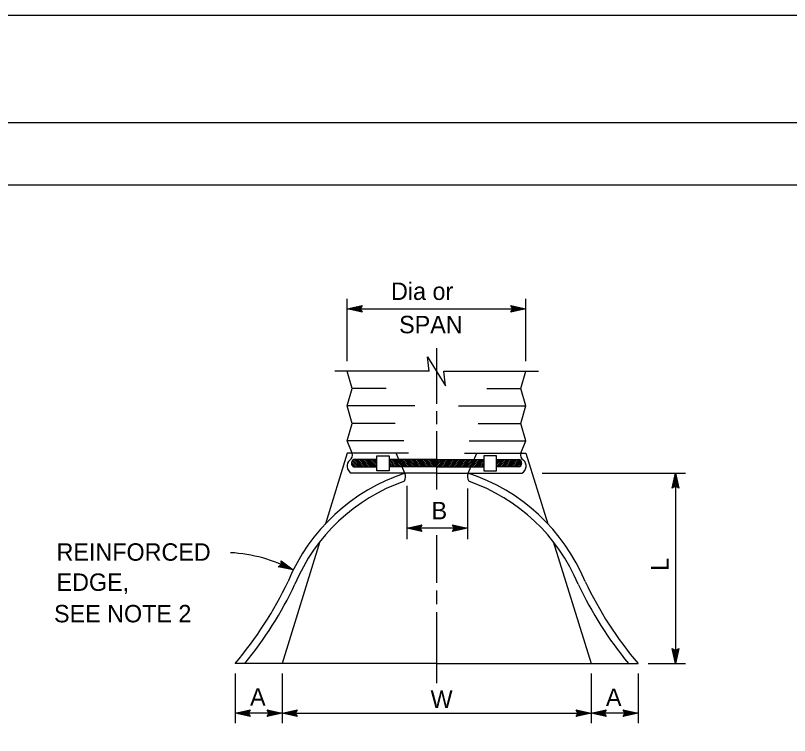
# Model space of a CAD drawing. Extents: x -894 to 866, y -472 to 714.
# Drawn here: x -70.3 to 240.5, y 424.3 to 713.6 of the extents above; entities that cross this region are included whole.
import ezdxf

# ---------------------------------------------------------------- set-up
doc = ezdxf.new("R2010")
doc.units = 0
for name, color, linetype in [('56 Stage 3 Anno', 7, 'Continuous'), ('57 Undefined', 7, 'Continuous'), ('60 Nongeo Data', 7, 'Continuous'), ('border_PLOTTING-ELEMENTS', 7, 'Continuous'), ('border_rw_22x34_Cut_Lines', 7, 'Continuous'), ('border_SHEET', 7, 'Continuous')]:
    doc.layers.add(name, color=color, linetype=linetype)

msp = doc.modelspace()

# ---------------------------------------------------------------- linework, layer by layer
at = {"layer": '56 Stage 3 Anno'}
for p, q in [((62.93, 574.68), (62.93, 599.68)), ((62.93, 595.68), (68.93, 597.01)), ((68.93, 597.01), (68.13, 595.68)), ((68.93, 597.01), (68.93, 597.01)), ((129.44, 595.68), (128.64, 597.02)), ((128.64, 597.02), (128.64, 597.02)), ((128.64, 597.02), (134.64, 595.68)), ((134.64, 574.68), (134.64, 599.68)), ((62.93, 595.68), (134.64, 595.68)), ((68.93, 594.34), (62.93, 595.68)), ((62.93, 595.68), (62.93, 595.68)), ((68.71, 594.7), (64.31, 595.68)), ((64.32, 595.69), (68.69, 596.65)), ((65.69, 595.68), (68.51, 596.31)), ((68.48, 595.06), (65.69, 595.68)), ((67.07, 595.68), (68.28, 595.95)), ((68.3, 595.41), (67.07, 595.68)), ((68.13, 595.68), (68.93, 594.34)), ((68.93, 594.34), (68.93, 594.34)), ((134.64, 595.68), (128.64, 594.35)), ((128.64, 594.35), (129.44, 595.68)), ((128.64, 594.35), (128.64, 594.35)), ((128.85, 596.67), (133.26, 595.68)), ((133.24, 595.68), (128.87, 594.71)), ((131.87, 595.69), (129.05, 595.06)), ((129.09, 596.31), (131.87, 595.69)), ((129.26, 595.96), (130.49, 595.69)), ((130.49, 595.69), (129.28, 595.42)), ((134.64, 595.68), (134.64, 595.68)), ((141.12, 529.68), (198.69, 529.68)), ((193.35, 523.68), (194.69, 529.68)), ((194.69, 529.68), (194.69, 453.21)), ((194.69, 529.68), (194.69, 529.68)), ((194.69, 529.68), (196.02, 523.68)), ((193.7, 523.9), (194.69, 528.3)), ((194.06, 524.13), (194.68, 526.92)), ((194.41, 524.31), (194.68, 525.54)), ((194.68, 526.92), (195.31, 524.1)), ((194.68, 525.54), (194.95, 524.33)), ((194.69, 528.29), (195.66, 523.92)), ((86.87, 524.62), (86.87, 503.13)), ((111.13, 523.53), (111.13, 503.13)), ((194.69, 524.48), (193.35, 523.68)), ((193.35, 523.68), (193.35, 523.68)), ((196.02, 523.68), (194.69, 524.48)), ((196.02, 523.68), (196.02, 523.68)), ((86.87, 507.62), (92.87, 508.95)), ((111.13, 507.62), (86.87, 507.62)), ((92.87, 506.28), (86.87, 507.62)), ((86.87, 507.62), (86.87, 507.62)), ((92.66, 506.63), (88.25, 507.61)), ((88.26, 507.62), (92.64, 508.59)), ((89.64, 507.61), (92.46, 508.24)), ((92.42, 506.99), (89.64, 507.61)), ((91.02, 507.61), (92.23, 507.88)), ((92.25, 507.34), (91.02, 507.61)), ((92.87, 508.95), (92.07, 507.62)), ((92.07, 507.62), (92.87, 506.28)), ((92.87, 508.95), (92.87, 508.95)), ((105.93, 507.62), (105.13, 508.96)), ((105.13, 508.96), (105.13, 508.96)), ((105.13, 508.96), (111.13, 507.62)), ((111.13, 507.62), (105.13, 506.29)), ((105.13, 506.29), (105.93, 507.62)), ((105.34, 508.6), (109.75, 507.62)), ((109.73, 507.61), (105.36, 506.64)), ((108.36, 507.62), (105.54, 506.99)), ((105.58, 508.24), (108.36, 507.62)), ((105.75, 507.89), (106.98, 507.62)), ((106.98, 507.62), (105.77, 507.35)), ((111.13, 507.62), (111.13, 507.62)), ((92.87, 506.28), (92.87, 506.28)), ((105.13, 506.29), (105.13, 506.29)), ((36.49, 492.96), (36.32, 494.51)), ((36.32, 494.51), (36.32, 494.51)), ((36.32, 494.51), (41.21, 490.78)), ((35.2, 492.09), (36.49, 492.96)), ((41.21, 490.78), (35.2, 492.09)), ((35.2, 492.09), (35.2, 492.09)), ((39.94, 491.36), (35.57, 492.32)), ((38.7, 491.94), (35.87, 492.56)), ((37.45, 492.52), (36.24, 492.78)), ((36.37, 494.1), (39.95, 491.36)), ((36.43, 493.67), (38.7, 491.94)), ((36.45, 493.29), (37.45, 492.52)), ((41.21, 490.78), (41.21, 490.78)), ((194.69, 453.21), (193.36, 459.21)), ((193.36, 459.21), (193.36, 459.21)), ((193.36, 459.21), (194.69, 458.41)), ((194.68, 454.6), (193.72, 458.98)), ((194.69, 455.98), (194.06, 458.8)), ((194.69, 457.36), (194.42, 458.57)), ((194.69, 458.41), (196.03, 459.21)), ((196.03, 459.21), (194.69, 453.21)), ((195.67, 459), (194.69, 454.59)), ((195.31, 458.76), (194.69, 455.98)), ((194.96, 458.59), (194.69, 457.36)), ((196.03, 459.21), (196.03, 459.21)), ((183.69, 453.21), (198.69, 453.21)), ((194.69, 453.21), (194.69, 453.21)), ((17.88, 449.21), (17.88, 429.21)), ((36.74, 449.21), (36.74, 429.21)), ((160.83, 449.21), (160.83, 429.21)), ((179.69, 449.21), (179.69, 429.21)), ((17.88, 433.21), (23.88, 434.54)), ((36.74, 433.21), (17.88, 433.21)), ((23.88, 431.87), (17.88, 433.21)), ((17.88, 433.21), (17.88, 433.21)), ((23.66, 432.23), (19.26, 433.21)), ((19.27, 433.22), (23.64, 434.18)), ((20.64, 433.21), (23.46, 433.84)), ((23.42, 432.59), (20.64, 433.21)), ((22.02, 433.21), (23.23, 433.48)), ((23.25, 432.94), (22.02, 433.21)), ((23.88, 434.54), (23.08, 433.21)), ((23.08, 433.21), (23.88, 431.87)), ((23.88, 434.54), (23.88, 434.54)), ((31.54, 433.21), (30.74, 434.55)), ((30.74, 434.55), (30.74, 434.55)), ((30.74, 434.55), (36.74, 433.21)), ((36.74, 433.21), (30.74, 431.88)), ((30.74, 431.88), (31.54, 433.21)), ((30.95, 434.2), (35.36, 433.21)), ((35.35, 433.21), (30.97, 432.24)), ((33.97, 433.22), (31.15, 432.59)), ((31.19, 433.84), (33.97, 433.22)), ((31.36, 433.49), (32.59, 433.22)), ((32.59, 433.22), (31.38, 432.95)), ((36.74, 433.21), (42.74, 434.54)), ((36.74, 433.21), (160.83, 433.21)), ((42.74, 431.87), (36.74, 433.21)), ((36.74, 433.21), (36.74, 433.21)), ((36.74, 433.21), (36.74, 433.21)), ((42.52, 432.23), (38.12, 433.21)), ((38.13, 433.22), (42.5, 434.18)), ((39.5, 433.21), (42.33, 433.84)), ((42.29, 432.59), (39.5, 433.21)), ((40.88, 433.21), (42.09, 433.48)), ((42.11, 432.94), (40.88, 433.21)), ((42.74, 434.54), (41.94, 433.21)), ((41.94, 433.21), (42.74, 431.87)), ((42.74, 434.54), (42.74, 434.54)), ((155.63, 433.21), (154.83, 434.55)), ((154.83, 434.55), (154.83, 434.55)), ((154.83, 434.55), (160.83, 433.21)), ((160.83, 433.21), (154.83, 431.88)), ((154.83, 431.88), (155.63, 433.21)), ((155.04, 434.2), (159.45, 433.21)), ((159.43, 433.21), (155.06, 432.24)), ((158.06, 433.22), (155.24, 432.59)), ((155.28, 433.84), (158.06, 433.22)), ((155.45, 433.49), (156.68, 433.22)), ((156.68, 433.22), (155.47, 432.95)), ((160.83, 433.21), (166.83, 434.54)), ((179.69, 433.21), (160.83, 433.21)), ((160.83, 433.21), (160.83, 433.21)), ((166.83, 431.87), (160.83, 433.21)), ((160.83, 433.21), (160.83, 433.21)), ((166.61, 432.23), (162.21, 433.21)), ((162.22, 433.22), (166.59, 434.18)), ((163.59, 433.21), (166.41, 433.84)), ((166.37, 432.59), (163.59, 433.21)), ((164.97, 433.21), (166.18, 433.48)), ((166.2, 432.94), (164.97, 433.21)), ((166.83, 434.54), (166.03, 433.21)), ((166.03, 433.21), (166.83, 431.87)), ((166.83, 434.54), (166.83, 434.54)), ((174.49, 433.21), (173.69, 434.55)), ((173.69, 434.55), (173.69, 434.55)), ((173.69, 434.55), (179.69, 433.21)), ((179.69, 433.21), (173.69, 431.88)), ((173.69, 431.88), (174.49, 433.21)), ((173.9, 434.2), (178.31, 433.21)), ((178.3, 433.21), (173.92, 432.24)), ((176.92, 433.22), (174.1, 432.59)), ((174.14, 433.84), (176.92, 433.22)), ((174.31, 433.49), (175.54, 433.22)), ((175.54, 433.22), (174.33, 432.95)), ((179.69, 433.21), (179.69, 433.21)), ((23.88, 431.87), (23.88, 431.87)), ((30.74, 431.88), (30.74, 431.88)), ((42.74, 431.87), (42.74, 431.87)), ((154.83, 431.88), (154.83, 431.88)), ((166.83, 431.87), (166.83, 431.87)), ((173.69, 431.88), (173.69, 431.88))]:
    msp.add_line(p, q, dxfattribs=at)
msp.add_arc((12.54, 435.94), 61.88, 62.4043, 86.7997, dxfattribs=at)
at = {"layer": '60 Nongeo Data'}
for p, q in [((98.78, 579.89), (98.78, 557.52)), ((95.8, 570.68), (57.93, 570.68)), ((101.63, 570.68), (139.64, 570.68)), ((78.59, 563.68), (64.93, 563.68)), ((118.97, 563.68), (132.64, 563.68)), ((90.01, 556.68), (62.93, 556.68)), ((107.56, 556.68), (134.64, 556.68)), ((98.78, 554.65), (98.78, 549.34)), ((82.13, 549.68), (64.93, 549.68)), ((115.43, 549.68), (132.64, 549.68)), ((98.78, 546.54), (98.78, 523.07)), ((85.67, 542.68), (62.93, 542.68)), ((111.89, 542.68), (134.64, 542.68)), ((62.93, 537.68), (54.15, 509.36)), ((87.53, 537.68), (62.93, 537.68)), ((74.78, 535.18), (65.78, 535.18)), ((98.78, 535.18), (79.78, 535.18)), ((86.07, 529.68), (82.58, 537.68)), ((98.78, 535.18), (117.78, 535.18)), ((110.03, 537.68), (134.64, 537.68)), ((111.49, 529.68), (114.99, 537.68)), ((122.78, 535.18), (131.78, 535.18)), ((134.64, 537.68), (143.42, 509.36)), ((65.78, 532.18), (74.78, 532.18)), ((98.78, 532.18), (79.78, 532.18)), ((98.78, 532.18), (117.78, 532.18)), ((131.78, 532.18), (122.78, 532.18)), ((86.07, 529.68), (64.52, 529.68)), ((98.78, 529.68), (86.07, 529.68)), ((98.78, 529.68), (111.49, 529.68)), ((111.49, 529.68), (133.04, 529.68)), ((98.78, 504.76), (98.78, 485.64)), ((51.91, 502.17), (36.74, 453.21)), ((145.65, 502.17), (160.83, 453.21)), ((98.78, 482.54), (98.78, 477.11)), ((98.78, 473.81), (98.78, 445.29)), ((98.78, 453.21), (17.88, 453.21)), ((98.78, 453.21), (179.69, 453.21))]:
    msp.add_line(p, q, dxfattribs=at)
for points in [[(95.8, 570.68), (95.08, 576.46), (102.37, 564.8), (101.63, 570.68)], [(64.93, 537.68), (62.93, 542.68), (64.93, 549.68), (62.93, 556.68), (64.93, 563.68), (62.93, 570.68)], [(132.64, 537.68), (134.64, 542.68), (132.64, 549.68), (134.64, 556.68), (132.64, 563.68), (134.64, 570.68)], [(67.95, 532.18), (65.17, 534.96)], [(68.65, 532.18), (65.66, 535.18)], [(69.36, 532.18), (66.36, 535.18)], [(70.07, 532.18), (67.07, 535.18)], [(70.78, 532.18), (67.78, 535.18)], [(71.48, 532.18), (68.48, 535.18)], [(72.19, 532.18), (69.19, 535.18)], [(72.9, 532.18), (69.9, 535.18)], [(73.6, 532.18), (70.6, 535.18)], [(74.31, 532.18), (71.31, 535.18)], [(74.78, 532.42), (72.02, 535.18)], [(74.78, 533.13), (72.73, 535.18)], [(74.78, 533.84), (73.43, 535.18)], [(74.78, 534.54), (74.14, 535.18)], [(82.33, 532.18), (79.78, 534.74)], [(83.04, 532.18), (80.04, 535.18)], [(83.75, 532.18), (80.75, 535.18)], [(84.46, 532.18), (81.46, 535.18)], [(85.16, 532.18), (82.16, 535.18)], [(85.87, 532.18), (82.87, 535.18)], [(86.58, 532.18), (83.58, 535.18)], [(87.28, 532.18), (84.28, 535.18)], [(87.99, 532.18), (84.99, 535.18)], [(88.7, 532.18), (85.7, 535.18)], [(89.41, 532.18), (86.41, 535.18)], [(90.11, 532.18), (87.11, 535.18)], [(90.82, 532.18), (87.82, 535.18)], [(91.53, 532.18), (88.53, 535.18)], [(92.23, 532.18), (89.23, 535.18)], [(92.94, 532.18), (89.94, 535.18)], [(93.65, 532.18), (90.65, 535.18)], [(94.35, 532.18), (91.35, 535.18)], [(95.06, 532.18), (92.06, 535.18)], [(95.77, 532.18), (92.77, 535.18)], [(96.48, 532.18), (93.48, 535.18)], [(97.18, 532.18), (94.18, 535.18)], [(97.89, 532.18), (94.89, 535.18)], [(98.6, 532.18), (95.6, 535.18)], [(98.78, 532.71), (96.3, 535.18)], [(98.78, 533.41), (97.01, 535.18)], [(98.78, 534.12), (97.72, 535.18)], [(98.78, 534.83), (98.43, 535.18)], [(98.78, 532.71), (101.26, 535.18)], [(98.78, 533.41), (100.55, 535.18)], [(98.78, 534.12), (99.84, 535.18)], [(98.78, 534.83), (99.14, 535.18)], [(98.96, 532.18), (101.96, 535.18)], [(99.67, 532.18), (102.67, 535.18)], [(100.38, 532.18), (103.38, 535.18)], [(101.09, 532.18), (104.09, 535.18)], [(101.79, 532.18), (104.79, 535.18)], [(102.5, 532.18), (105.5, 535.18)], [(103.21, 532.18), (106.21, 535.18)], [(103.91, 532.18), (106.91, 535.18)], [(104.62, 532.18), (107.62, 535.18)], [(105.33, 532.18), (108.33, 535.18)], [(106.04, 532.18), (109.04, 535.18)], [(106.74, 532.18), (109.74, 535.18)], [(107.45, 532.18), (110.45, 535.18)], [(108.16, 532.18), (111.16, 535.18)], [(108.86, 532.18), (111.86, 535.18)], [(109.57, 532.18), (112.57, 535.18)], [(110.28, 532.18), (113.28, 535.18)], [(110.99, 532.18), (113.99, 535.18)], [(111.69, 532.18), (114.69, 535.18)], [(112.4, 532.18), (115.4, 535.18)], [(113.11, 532.18), (116.11, 535.18)], [(113.81, 532.18), (116.81, 535.18)], [(114.52, 532.18), (117.52, 535.18)], [(115.23, 532.18), (117.78, 534.74)], [(122.78, 532.42), (125.54, 535.18)], [(122.78, 533.13), (124.84, 535.18)], [(122.78, 533.84), (124.13, 535.18)], [(122.78, 534.54), (123.42, 535.18)], [(123.25, 532.18), (126.25, 535.18)], [(123.96, 532.18), (126.96, 535.18)], [(124.67, 532.18), (127.66, 535.18)], [(125.37, 532.18), (128.37, 535.18)], [(126.08, 532.18), (129.08, 535.18)], [(126.79, 532.18), (129.79, 535.18)], [(127.49, 532.18), (130.49, 535.18)], [(128.2, 532.18), (131.2, 535.18)], [(128.91, 532.18), (131.9, 535.18)], [(129.61, 532.18), (132.39, 534.96)], [(65.83, 532.18), (64.63, 533.38)], [(66.53, 532.18), (64.64, 534.07)], [(67.24, 532.18), (64.84, 534.59)], [(81.63, 532.18), (79.78, 534.03)], [(80.92, 532.18), (79.78, 533.32)], [(80.21, 532.18), (79.78, 532.62)], [(115.94, 532.18), (117.78, 534.03)], [(116.64, 532.18), (117.78, 533.32)], [(117.35, 532.18), (117.78, 532.62)], [(130.32, 532.18), (132.72, 534.59)], [(131.03, 532.18), (132.92, 534.07)], [(131.74, 532.18), (132.94, 533.38)]]:
    msp.add_lwpolyline(points, dxfattribs=at)
for points in [[(79.78, 536.68), (79.78, 530.68), (74.78, 530.68), (74.78, 536.68)], [(117.78, 536.68), (117.78, 530.68), (122.78, 530.68), (122.78, 536.68)]]:
    msp.add_lwpolyline(points, close=True, dxfattribs=at)
for centre, radius, start, end in [((66.13, 532.54), 3.28, 132.6925, 240.4883), ((62.76, 536.93), 2.29, 300.0532, 19.1247), ((134.8, 536.93), 2.29, 160.8753, 239.9468), ((131.43, 532.54), 3.28, 299.5117, 47.3075), ((110.2, 456.54), 77.02, 108.2549, 157.356), ((82.69, 528.3), 3.66, 329.4318, 22.3004), ((114.87, 528.3), 3.66, 157.6996, 210.5682), ((87.36, 456.54), 77.02, 22.644, 71.7451), ((110.2, 456.54), 74.02, 109.2148, 157.3561), ((87.36, 456.54), 74.02, 22.6439, 70.7852), ((-96.47, 550.18), 149.92, 319.702, 334.736), ((-96.47, 550.18), 152.92, 320.6486, 334.7874), ((294.03, 550.18), 152.92, 205.2126, 219.3515), ((294.03, 550.18), 149.92, 205.264, 220.298)]:
    msp.add_arc(centre, radius, start, end, dxfattribs=at)
for centre, start_param, end_param in [((65.78, 533.68), 0, 3.141593), ((131.78, 533.68), 3.141593, 6.283185)]:
    msp.add_ellipse(centre, major_axis=(0, 1.5), ratio=0.785664, start_param=start_param, end_param=end_param, dxfattribs=at)
at = {"layer": 'border_PLOTTING-ELEMENTS'}
for points in [[(-894.04, -472.44), (865.96, -472.44), (865.96, 713.56), (-894.04, 713.56)], [(-864.04, 670.56), (835.96, 670.56), (835.96, -429.44), (-864.04, -429.44)]]:
    msp.add_lwpolyline(points, close=True, dxfattribs=at)
at = {"layer": 'border_rw_22x34_Cut_Lines'}
msp.add_lwpolyline([(-864.04, 670.56), (835.96, 670.56), (835.96, -429.44), (-864.04, -429.44)], close=True, dxfattribs=at)
at = {"layer": 'border_SHEET'}
msp.add_line((-814.04, 645.56), (810.96, 645.56), dxfattribs=at)

# ---------------------------------------------------------------- texts
at = {"layer": '57 Undefined'}
for s, p in [('Dia or', (80.49, 599.27)), ('SPAN', (83.75, 585.88)), ('B', (96.77, 511.14)), ('REINFORCED', (-53.83, 494.5)), ('EDGE,', (-53.83, 482.39)), ('SEE NOTE 2', (-54.84, 469.75)), ('A', (23.87, 436.26)), ('W', (96.37, 435.39)), ('A', (166.78, 436.16))]:
    msp.add_text(s, height=7, dxfattribs=at).set_placement(p)
msp.add_text('L', height=7, rotation=90, dxfattribs=at).set_placement((191.92, 490.43))

doc.saveas('drawing.dxf')
